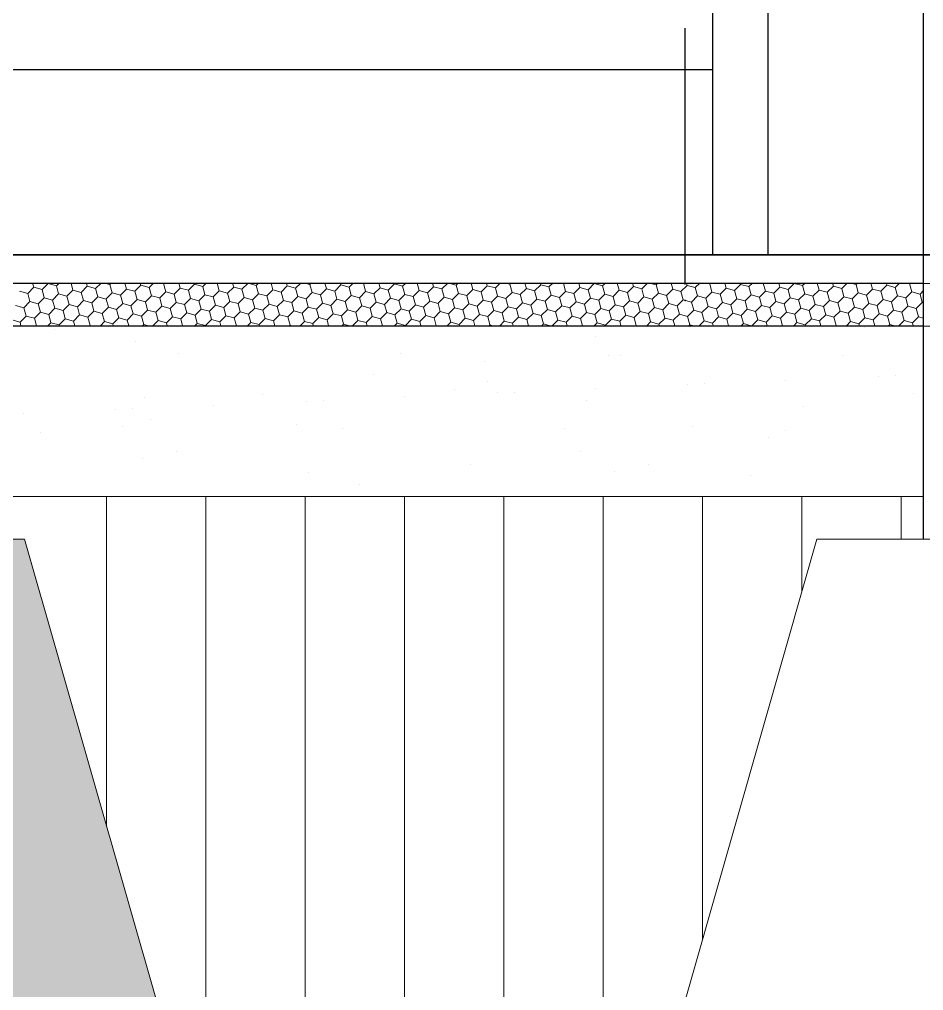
# Model space of a CAD drawing. Header units: millimetres. Extents: x -12161372 to 46643, y -9506984 to 15358.
# Drawn here: x 34821.1 to 34884.7, y 4133.8 to 4202.1 of the extents above; entities that cross this region are included whole.
import ezdxf

# ---------------------------------------------------------------- set-up
doc = ezdxf.new("R2010")
doc.units = ezdxf.units.MM
doc.layers.add('A-Door', color=160, linetype='Continuous')
doc.layers.add('NOITHAT', color=21, linetype='Continuous')
for name, color, linetype, lineweight in [('as', 7, 'Continuous', 0), ('detail balok', 7, 'Continuous', 9), ('pondasi', 7, 'Continuous', 13)]:
    doc.layers.add(name, color=color, linetype=linetype, lineweight=lineweight)

# ---------------------------------------------------------------- blocks, each defined once
blk = doc.blocks.new('AE0B03')
for p, q in [((900, 0), (900, 2400)), ((870, 0), (870, 2370)), ((855, 122.42), (855, -16.16)), ((30, 100), (870, 100)), ((0, 0), (900, 0))]:
    blk.add_line(p, q)
blk.add_point((855.16, -24.81))

msp = doc.modelspace()

# ---------------------------------------------------------------- hatches: boundary and pattern name
at = {"layer": 'pondasi', "ltscale": 10}
h = msp.add_hatch(dxfattribs=at)
h.set_pattern_fill('AR-PARQ1', color=256, scale=0.07)
h.set_pattern_definition([(90, (0, 1661.965), (-21.336, 21.336), [21.336, -21.336]), (90, (3.556, 1661.965), (-21.336, 21.336), [21.336, -21.336]), (90, (7.112, 1661.965), (-21.336, 21.336), [21.336, -21.336]), (90, (10.668, 1661.965), (-21.336, 21.336), [21.336, -21.336]), (90, (14.224, 1661.965), (-21.336, 21.336), [21.336, -21.336]), (90, (17.78, 1661.965), (-21.336, 21.336), [21.336, -21.336]), (90, (21.336, 1661.965), (-21.336, 21.336), [21.336, -21.336]), (0, (0, 1683.3), (21.336, -21.336), [21.336, -21.336]), (0, (0, 1686.857), (21.336, -21.336), [21.336, -21.336]), (0, (0, 1690.413), (21.336, -21.336), [21.336, -21.336]), (0, (0, 1693.969), (21.336, -21.336), [21.336, -21.336]), (0, (0, 1697.525), (21.336, -21.336), [21.336, -21.336]), (0, (0, 1701.08), (21.336, -21.336), [21.336, -21.336]), (0, (0, 1704.637), (21.336, -21.336), [21.336, -21.336])])
h.paths.add_polyline_path([(33999.66, 4075.56), (33999.66, 4065.56), (34059.703, 4065.56), (34085.417, 4155.56), (34213.826, 4155.56), (34239.54, 4065.56), (34344.626, 4065.56), (34370.34, 4155.56), (34513.903, 4155.56), (34539.617, 4065.56), (34644.703, 4065.56), (34670.417, 4155.56), (34813.903, 4155.56), (34839.617, 4065.56), (34944.703, 4065.56), (34970.417, 4155.56), (35098.903, 4155.56), (35124.617, 4065.56), (35229.703, 4065.56), (35263.589, 4185.56), (35253.589, 4185.56), (35222.16, 4075.56), (35132.16, 4075.56), (35106.446, 4165.56), (34962.874, 4165.56), (34937.16, 4075.56), (34847.16, 4075.56), (34821.446, 4165.56), (34662.874, 4165.56), (34637.16, 4075.56), (34547.16, 4075.56), (34521.446, 4165.56), (34362.797, 4165.56), (34337.083, 4075.56), (34247.083, 4075.56), (34221.369, 4165.56), (34077.874, 4165.56), (34052.16, 4075.56)])
h.paths.add_polyline_path([(33932.137, 4180.641), (33932.056, 4180.56), (33932.16, 4180.56)])
h = msp.add_hatch(dxfattribs=at)
h.set_pattern_fill('ANSI31', color=256, scale=2.2, angle=45)
h.set_pattern_definition([(90, (0, 1661.965), (-6.985, 9e-16), [])])
h.paths.add_polyline_path([(35132.16, 4075.56), (35132.16, 4095.56), (35142.16, 4095.56), (35162.16, 4165.56), (35169.66, 4165.56), (35169.66, 4168.56), (34899.66, 4168.56), (34899.66, 4165.56), (34907.16, 4165.56), (34927.16, 4095.56), (34937.16, 4095.56), (34937.16, 4075.56), (34962.874, 4165.56), (35106.446, 4165.56)])
h.paths.add_polyline_path([(35248.732, 4168.56), (35184.66, 4168.56), (35184.66, 4165.56), (35192.16, 4165.56), (35212.16, 4095.56), (35222.16, 4095.56), (35222.16, 4075.56)])
h.paths.add_polyline_path([(34847.16, 4075.56), (34847.16, 4095.56), (34857.16, 4095.56), (34877.16, 4165.56), (34884.66, 4165.56), (34884.66, 4168.56), (34599.66, 4168.56), (34599.66, 4165.56), (34607.16, 4165.56), (34627.16, 4095.56), (34637.16, 4095.56), (34637.16, 4075.56), (34662.874, 4165.56), (34821.446, 4165.56)])
h.paths.add_polyline_path([(34299.583, 4168.56), (34299.583, 4165.56), (34307.083, 4165.56), (34327.083, 4095.56), (34337.083, 4095.56), (34337.083, 4075.56), (34362.797, 4165.56), (34521.446, 4165.56), (34547.16, 4075.56), (34547.16, 4095.56), (34557.16, 4095.56), (34577.16, 4165.56), (34584.66, 4165.56), (34584.66, 4168.56)])
h.paths.add_polyline_path([(34247.083, 4075.56), (34247.083, 4095.56), (34257.083, 4095.56), (34277.083, 4165.56), (34284.583, 4165.56), (34284.583, 4168.56), (34014.66, 4168.56), (34014.66, 4165.56), (34022.16, 4165.56), (34042.16, 4095.56), (34052.16, 4095.56), (34052.16, 4075.56), (34077.874, 4165.56), (34221.369, 4165.56)])

# ---------------------------------------------------------------- linework, layer by layer
at = {"layer": 'as', "ltscale": 10}
for p, q in [((34884.66, 4185.56), (34884.66, 4406.717)), ((34821.446, 4165.56), (34847.16, 4075.56)), ((34877.16, 4165.56), (34857.16, 4095.56)), ((34877.16, 4165.56), (34907.16, 4165.56))]:
    msp.add_line(p, q, dxfattribs=at)
msp.add_lwpolyline([(34884.66, 4185.56), (34884.66, 4165.56), (34899.66, 4165.56), (34899.66, 4185.56)], dxfattribs=at)
at = {"layer": 'detail balok', "ltscale": 10}
for p, q in [((34167.169, 4185.521), (36929.482, 4185.521)), ((34598.16, 4185.56), (34886.16, 4185.56)), ((34599.66, 4183.56), (34884.66, 4183.56)), ((34599.66, 4183.521), (36929.482, 4183.521)), ((34599.66, 4180.56), (34884.66, 4180.56)), ((34599.66, 4180.521), (36929.482, 4180.521)), ((34599.66, 4168.56), (34884.66, 4168.56))]:
    msp.add_line(p, q, dxfattribs=at)
at = {"layer": 'NOITHAT', "ltscale": 10}
msp.add_line((34884.66, 4165.56), (34884.66, 4985.56), dxfattribs=at)
at = {"layer": 'pondasi', "ltscale": 10}
for p, q in [((34822.089, 4183.261), (34822.009, 4183.56)), ((34822.671, 4183.105), (34823.098, 4183.532)), ((34823.098, 4183.531), (34823.09, 4183.56)), ((34823.681, 4183.375), (34823.098, 4183.531)), ((34823.681, 4183.375), (34823.865, 4183.56)), ((34823.837, 4182.793), (34823.681, 4183.375)), ((34824.846, 4183.063), (34824.713, 4183.56)), ((34825.429, 4182.907), (34825.855, 4183.334)), ((34825.855, 4183.333), (34825.795, 4183.56)), ((34826.438, 4183.177), (34825.855, 4183.333)), ((34826.438, 4183.177), (34826.82, 4183.56)), ((34827.447, 4183.448), (34827.03, 4183.56)), ((34827.447, 4183.448), (34827.559, 4183.56)), ((34827.603, 4182.865), (34827.447, 4183.448)), ((34828.613, 4183.135), (34828.499, 4183.56)), ((34829.195, 4182.979), (34829.622, 4183.406)), ((34829.622, 4183.406), (34829.581, 4183.56)), ((34830.205, 4183.25), (34829.622, 4183.406)), ((34830.205, 4183.25), (34830.514, 4183.56)), ((34831.214, 4183.52), (34831.067, 4183.56)), ((34831.214, 4183.52), (34831.253, 4183.56)), ((34831.37, 4182.937), (34831.214, 4183.52)), ((34832.379, 4183.208), (34832.285, 4183.56)), ((34832.962, 4183.052), (34833.388, 4183.478)), ((34833.388, 4183.478), (34833.367, 4183.56)), ((34833.971, 4183.322), (34833.389, 4183.478)), ((34833.971, 4183.322), (34834.208, 4183.56)), ((34835.136, 4183.01), (34834.989, 4183.56)), ((34836.146, 4183.28), (34836.071, 4183.56)), ((34836.728, 4183.124), (34837.155, 4183.551)), ((34837.155, 4183.551), (34837.153, 4183.56)), ((34837.738, 4183.395), (34837.155, 4183.551)), ((34837.738, 4183.395), (34837.903, 4183.56)), ((34837.894, 4182.812), (34837.738, 4183.395)), ((34838.903, 4183.082), (34838.775, 4183.56)), ((34839.486, 4182.926), (34839.912, 4183.353)), ((34839.912, 4183.353), (34839.857, 4183.56)), ((34840.495, 4183.197), (34839.912, 4183.353)), ((34840.495, 4183.197), (34840.858, 4183.56)), ((34841.504, 4183.467), (34841.159, 4183.56)), ((34841.504, 4183.467), (34841.597, 4183.56)), ((34841.66, 4182.884), (34841.504, 4183.467)), ((34842.67, 4183.155), (34842.561, 4183.56)), ((34843.252, 4182.999), (34843.679, 4183.425)), ((34843.679, 4183.425), (34843.643, 4183.56)), ((34844.262, 4183.269), (34843.679, 4183.425)), ((34844.262, 4183.269), (34844.552, 4183.56)), ((34845.271, 4183.54), (34845.196, 4183.56)), ((34845.271, 4183.54), (34845.291, 4183.56)), ((34845.427, 4182.957), (34845.271, 4183.54)), ((34846.436, 4183.227), (34846.347, 4183.56)), ((34847.019, 4183.071), (34847.446, 4183.498)), ((34847.446, 4183.498), (34847.429, 4183.56)), ((34848.028, 4183.342), (34847.446, 4183.498)), ((34848.028, 4183.342), (34848.246, 4183.56)), ((34848.184, 4182.759), (34848.028, 4183.342)), ((34849.194, 4183.029), (34849.052, 4183.56)), ((34850.203, 4183.3), (34850.133, 4183.56)), ((34850.786, 4183.144), (34851.201, 4183.56)), ((34851.795, 4183.414), (34851.252, 4183.56)), ((34851.795, 4183.414), (34851.94, 4183.56)), ((34851.951, 4182.831), (34851.795, 4183.414)), ((34852.96, 4183.102), (34852.838, 4183.56)), ((34853.543, 4182.946), (34853.97, 4183.372)), ((34853.969, 4183.372), (34853.919, 4183.56)), ((34854.552, 4183.216), (34853.97, 4183.372)), ((34854.552, 4183.216), (34854.896, 4183.56)), ((34855.562, 4183.487), (34855.289, 4183.56)), ((34855.561, 4183.487), (34855.634, 4183.56)), ((34855.718, 4182.904), (34855.561, 4183.487)), ((34856.727, 4183.174), (34856.624, 4183.56)), ((34857.31, 4183.018), (34857.736, 4183.445)), ((34857.736, 4183.445), (34857.705, 4183.56)), ((34858.319, 4183.289), (34857.736, 4183.445)), ((34858.319, 4183.289), (34858.59, 4183.56)), ((34859.328, 4183.559), (34859.326, 4183.56)), ((34859.328, 4183.559), (34859.329, 4183.56)), ((34859.484, 4182.976), (34859.328, 4183.559)), ((34860.493, 4183.247), (34860.41, 4183.56)), ((34861.076, 4183.091), (34861.503, 4183.517)), ((34861.503, 4183.517), (34861.491, 4183.56)), ((34862.085, 4183.361), (34861.503, 4183.517)), ((34862.085, 4183.361), (34862.284, 4183.56)), ((34862.241, 4182.778), (34862.085, 4183.361)), ((34863.251, 4183.049), (34863.114, 4183.56)), ((34864.26, 4183.319), (34864.196, 4183.56)), ((34864.843, 4183.163), (34865.239, 4183.56)), ((34865.852, 4183.434), (34865.381, 4183.56)), ((34865.852, 4183.434), (34865.978, 4183.56)), ((34866.008, 4182.851), (34865.852, 4183.434)), ((34867.017, 4183.121), (34866.9, 4183.56)), ((34867.6, 4182.965), (34868.027, 4183.392)), ((34868.027, 4183.392), (34867.982, 4183.56)), ((34868.609, 4183.236), (34868.027, 4183.392)), ((34868.609, 4183.236), (34868.933, 4183.56)), ((34869.619, 4183.506), (34869.418, 4183.56)), ((34869.619, 4183.506), (34869.672, 4183.56)), ((34869.775, 4182.923), (34869.619, 4183.506)), ((34870.784, 4183.194), (34870.686, 4183.56)), ((34871.367, 4183.038), (34871.793, 4183.464)), ((34871.793, 4183.464), (34871.768, 4183.56)), ((34872.376, 4183.308), (34871.793, 4183.464)), ((34872.376, 4183.308), (34872.627, 4183.56)), ((34873.541, 4182.996), (34873.39, 4183.56)), ((34874.551, 4183.266), (34874.472, 4183.56)), ((34875.133, 4183.11), (34875.56, 4183.537)), ((34875.56, 4183.537), (34875.554, 4183.56)), ((34876.143, 4183.38), (34875.56, 4183.537)), ((34876.299, 4182.798), (34876.142, 4183.38)), ((34876.143, 4183.381), (34876.322, 4183.56)), ((34877.308, 4183.068), (34877.176, 4183.56)), ((34877.891, 4182.912), (34878.317, 4183.339)), ((34878.317, 4183.339), (34878.258, 4183.56)), ((34878.9, 4183.182), (34878.317, 4183.339)), ((34878.9, 4183.183), (34879.277, 4183.56)), ((34879.909, 4183.453), (34879.511, 4183.56)), ((34879.909, 4183.453), (34880.016, 4183.56)), ((34880.065, 4182.87), (34879.909, 4183.453)), ((34881.074, 4183.141), (34880.962, 4183.56)), ((34881.657, 4182.985), (34882.084, 4183.411)), ((34882.084, 4183.411), (34882.044, 4183.56)), ((34882.667, 4183.255), (34882.084, 4183.411)), ((34882.666, 4183.255), (34882.971, 4183.56)), ((34883.676, 4183.525), (34883.548, 4183.56)), ((34883.676, 4183.526), (34883.71, 4183.56)), ((34883.832, 4182.943), (34883.676, 4183.525)), ((34821.662, 4182.834), (34821.079, 4182.991)), ((34821.662, 4182.835), (34822.089, 4183.261)), ((34821.818, 4182.252), (34821.662, 4182.834)), ((34822.671, 4183.105), (34822.089, 4183.261)), ((34822.827, 4182.522), (34822.671, 4183.105)), ((34823.41, 4182.366), (34823.837, 4182.793)), ((34824.419, 4182.636), (34823.837, 4182.793)), ((34824.419, 4182.637), (34824.846, 4183.063)), ((34825.429, 4182.907), (34824.846, 4183.063)), ((34825.585, 4182.324), (34825.429, 4182.907)), ((34826.594, 4182.595), (34826.438, 4183.177)), ((34827.177, 4182.439), (34827.603, 4182.865)), ((34828.186, 4182.709), (34827.603, 4182.865)), ((34828.186, 4182.709), (34828.613, 4183.136)), ((34828.342, 4182.126), (34828.186, 4182.709)), ((34829.195, 4182.979), (34828.613, 4183.135)), ((34829.351, 4182.397), (34829.195, 4182.979)), ((34829.934, 4182.241), (34830.361, 4182.667)), ((34830.361, 4182.667), (34830.204, 4183.25)), ((34830.943, 4182.511), (34830.361, 4182.667)), ((34830.943, 4182.511), (34831.37, 4182.938)), ((34831.953, 4182.781), (34831.37, 4182.937)), ((34831.953, 4182.781), (34832.379, 4183.208)), ((34832.109, 4182.199), (34831.953, 4182.781)), ((34832.962, 4183.052), (34832.379, 4183.208)), ((34833.118, 4182.469), (34832.962, 4183.052)), ((34833.701, 4182.313), (34834.127, 4182.74)), ((34834.127, 4182.74), (34833.971, 4183.322)), ((34834.71, 4182.583), (34834.127, 4182.74)), ((34834.71, 4182.584), (34835.137, 4183.01)), ((34835.719, 4182.854), (34835.137, 4183.01)), ((34835.719, 4182.854), (34836.146, 4183.28)), ((34835.875, 4182.271), (34835.719, 4182.854)), ((34836.729, 4183.124), (34836.146, 4183.28)), ((34836.885, 4182.542), (34836.728, 4183.124)), ((34837.467, 4182.386), (34837.894, 4182.812)), ((34838.477, 4182.656), (34837.894, 4182.812)), ((34838.633, 4182.073), (34838.476, 4182.656)), ((34838.477, 4182.656), (34838.903, 4183.083)), ((34839.486, 4182.926), (34838.903, 4183.082)), ((34839.642, 4182.344), (34839.486, 4182.926)), ((34840.651, 4182.614), (34840.495, 4183.197)), ((34841.234, 4182.458), (34841.66, 4182.885)), ((34842.243, 4182.728), (34841.661, 4182.884)), ((34842.243, 4182.728), (34842.67, 4183.155)), ((34842.399, 4182.146), (34842.243, 4182.728)), ((34843.252, 4182.999), (34842.67, 4183.155)), ((34843.408, 4182.416), (34843.252, 4182.999)), ((34843.991, 4182.26), (34844.418, 4182.687)), ((34844.418, 4182.686), (34844.262, 4183.269)), ((34845.001, 4182.53), (34844.418, 4182.686)), ((34845.001, 4182.53), (34845.427, 4182.957)), ((34846.01, 4182.801), (34845.427, 4182.957)), ((34846.01, 4182.801), (34846.436, 4183.227)), ((34846.166, 4182.218), (34846.01, 4182.801)), ((34847.019, 4183.071), (34846.436, 4183.227)), ((34847.175, 4182.489), (34847.019, 4183.071)), ((34847.758, 4182.332), (34848.184, 4182.759)), ((34848.767, 4182.603), (34848.184, 4182.759)), ((34848.767, 4182.603), (34849.194, 4183.029)), ((34849.776, 4182.873), (34849.194, 4183.029)), ((34849.776, 4182.873), (34850.203, 4183.3)), ((34849.932, 4182.291), (34849.776, 4182.873)), ((34850.786, 4183.144), (34850.203, 4183.3)), ((34850.942, 4182.561), (34850.786, 4183.144)), ((34851.524, 4182.405), (34851.951, 4182.832)), ((34852.534, 4182.675), (34851.951, 4182.831)), ((34852.534, 4182.675), (34852.96, 4183.102)), ((34852.69, 4182.093), (34852.534, 4182.675)), ((34853.543, 4182.946), (34852.96, 4183.102)), ((34853.699, 4182.363), (34853.543, 4182.946)), ((34854.708, 4182.633), (34854.552, 4183.216)), ((34855.291, 4182.477), (34855.718, 4182.904)), ((34856.3, 4182.748), (34855.718, 4182.904)), ((34856.3, 4182.748), (34856.727, 4183.174)), ((34856.456, 4182.165), (34856.3, 4182.748)), ((34857.31, 4183.018), (34856.727, 4183.174)), ((34857.466, 4182.435), (34857.309, 4183.018)), ((34858.048, 4182.279), (34858.475, 4182.706)), ((34858.475, 4182.706), (34858.319, 4183.289)), ((34859.058, 4182.55), (34858.475, 4182.706)), ((34859.058, 4182.55), (34859.484, 4182.976)), ((34860.067, 4182.82), (34859.484, 4182.976)), ((34860.067, 4182.82), (34860.493, 4183.247)), ((34860.223, 4182.237), (34860.067, 4182.82)), ((34861.076, 4183.091), (34860.494, 4183.247)), ((34861.232, 4182.508), (34861.076, 4183.091)), ((34861.815, 4182.352), (34862.242, 4182.778)), ((34862.824, 4182.622), (34862.242, 4182.778)), ((34862.824, 4182.622), (34863.251, 4183.049)), ((34863.834, 4182.893), (34863.251, 4183.049)), ((34863.833, 4182.893), (34864.26, 4183.319)), ((34863.99, 4182.31), (34863.833, 4182.893)), ((34864.843, 4183.163), (34864.26, 4183.319)), ((34864.999, 4182.58), (34864.843, 4183.163)), ((34865.582, 4182.424), (34866.008, 4182.851)), ((34866.591, 4182.695), (34866.008, 4182.851)), ((34866.591, 4182.695), (34867.017, 4183.121)), ((34866.747, 4182.112), (34866.591, 4182.695)), ((34867.6, 4182.965), (34867.017, 4183.121)), ((34867.756, 4182.382), (34867.6, 4182.965)), ((34868.339, 4182.226), (34868.765, 4182.653)), ((34868.765, 4182.653), (34868.609, 4183.236)), ((34869.348, 4182.497), (34868.766, 4182.653)), ((34869.348, 4182.497), (34869.775, 4182.923)), ((34870.357, 4182.767), (34869.775, 4182.923)), ((34870.357, 4182.767), (34870.784, 4183.194)), ((34870.513, 4182.184), (34870.357, 4182.767)), ((34871.367, 4183.038), (34870.784, 4183.194)), ((34871.523, 4182.455), (34871.367, 4183.038)), ((34872.106, 4182.299), (34872.532, 4182.725)), ((34872.532, 4182.725), (34872.376, 4183.308)), ((34873.115, 4182.569), (34872.532, 4182.725)), ((34873.115, 4182.569), (34873.541, 4182.996)), ((34874.124, 4182.84), (34873.541, 4182.996)), ((34874.124, 4182.84), (34874.551, 4183.266)), ((34874.28, 4182.257), (34874.124, 4182.84)), ((34875.133, 4183.11), (34874.551, 4183.266)), ((34875.289, 4182.527), (34875.133, 4183.11)), ((34875.872, 4182.371), (34876.299, 4182.798)), ((34876.881, 4182.642), (34876.299, 4182.798)), ((34876.881, 4182.642), (34877.308, 4183.068)), ((34877.037, 4182.059), (34876.881, 4182.642)), ((34877.891, 4182.912), (34877.308, 4183.068)), ((34878.047, 4182.329), (34877.891, 4182.912)), ((34879.056, 4182.6), (34878.9, 4183.182)), ((34879.639, 4182.444), (34880.065, 4182.87)), ((34880.648, 4182.714), (34880.065, 4182.87)), ((34880.648, 4182.714), (34881.075, 4183.141)), ((34880.804, 4182.131), (34880.648, 4182.714)), ((34881.657, 4182.985), (34881.075, 4183.141)), ((34881.813, 4182.402), (34881.657, 4182.985)), ((34882.396, 4182.246), (34882.823, 4182.672)), ((34882.823, 4182.672), (34882.666, 4183.255)), ((34883.405, 4182.516), (34882.823, 4182.672)), ((34883.405, 4182.516), (34883.832, 4182.943)), ((34884.415, 4182.787), (34883.832, 4182.943)), ((34884.571, 4182.204), (34884.414, 4182.787)), ((34884.415, 4182.787), (34884.66, 4183.032)), ((34821.392, 4181.825), (34820.809, 4181.981)), ((34821.392, 4181.825), (34821.818, 4182.252)), ((34822.401, 4182.096), (34821.818, 4182.252)), ((34822.401, 4182.096), (34822.827, 4182.522)), ((34822.557, 4181.513), (34822.401, 4182.096)), ((34823.41, 4182.366), (34822.828, 4182.522)), ((34823.566, 4181.783), (34823.41, 4182.366)), ((34824.149, 4181.627), (34824.576, 4182.054)), ((34824.575, 4182.054), (34824.419, 4182.636)), ((34825.158, 4181.898), (34824.576, 4182.054)), ((34825.158, 4181.898), (34825.585, 4182.324)), ((34826.168, 4182.168), (34825.585, 4182.324)), ((34826.324, 4181.585), (34826.167, 4182.168)), ((34826.168, 4182.168), (34826.594, 4182.595)), ((34827.177, 4182.438), (34826.594, 4182.595)), ((34827.333, 4181.856), (34827.177, 4182.438)), ((34827.916, 4181.7), (34828.342, 4182.126)), ((34828.925, 4181.97), (34828.342, 4182.126)), ((34828.925, 4181.97), (34829.351, 4182.397)), ((34829.081, 4181.387), (34828.925, 4181.97)), ((34829.934, 4182.24), (34829.351, 4182.397)), ((34830.09, 4181.658), (34829.934, 4182.24)), ((34831.099, 4181.928), (34830.943, 4182.511)), ((34831.682, 4181.772), (34832.109, 4182.199)), ((34832.692, 4182.043), (34832.109, 4182.199)), ((34832.691, 4182.043), (34833.118, 4182.469)), ((34832.848, 4181.46), (34832.691, 4182.043)), ((34833.701, 4182.313), (34833.118, 4182.469)), ((34833.857, 4181.73), (34833.701, 4182.313)), ((34834.44, 4181.574), (34834.866, 4182.001)), ((34834.866, 4182.001), (34834.71, 4182.583)), ((34835.449, 4181.845), (34834.866, 4182.001)), ((34835.449, 4181.845), (34835.875, 4182.271)), ((34836.458, 4182.115), (34835.875, 4182.271)), ((34836.458, 4182.115), (34836.885, 4182.542)), ((34836.614, 4181.532), (34836.458, 4182.115)), ((34837.467, 4182.385), (34836.885, 4182.542)), ((34837.623, 4181.803), (34837.467, 4182.385)), ((34838.206, 4181.647), (34838.633, 4182.073)), ((34839.215, 4181.917), (34838.633, 4182.073)), ((34839.215, 4181.917), (34839.642, 4182.344)), ((34840.225, 4182.187), (34839.642, 4182.344)), ((34840.225, 4182.188), (34840.651, 4182.614)), ((34840.381, 4181.605), (34840.225, 4182.187)), ((34841.234, 4182.458), (34840.651, 4182.614)), ((34841.39, 4181.875), (34841.234, 4182.458)), ((34841.973, 4181.719), (34842.399, 4182.146)), ((34842.982, 4181.989), (34842.399, 4182.146)), ((34842.982, 4181.99), (34843.409, 4182.416)), ((34843.138, 4181.407), (34842.982, 4181.989)), ((34843.991, 4182.26), (34843.409, 4182.416)), ((34844.147, 4181.677), (34843.991, 4182.26)), ((34845.157, 4181.948), (34845, 4182.53)), ((34845.739, 4181.792), (34846.166, 4182.218)), ((34846.749, 4182.062), (34846.166, 4182.218)), ((34846.749, 4182.062), (34847.175, 4182.489)), ((34846.905, 4181.479), (34846.749, 4182.062)), ((34847.758, 4182.332), (34847.175, 4182.489)), ((34847.914, 4181.75), (34847.758, 4182.332)), ((34848.497, 4181.594), (34848.923, 4182.02)), ((34848.923, 4182.02), (34848.767, 4182.603)), ((34849.506, 4181.864), (34848.923, 4182.02)), ((34849.506, 4181.864), (34849.932, 4182.291)), ((34850.515, 4182.134), (34849.933, 4182.291)), ((34850.515, 4182.135), (34850.942, 4182.561)), ((34850.671, 4181.552), (34850.515, 4182.134)), ((34851.524, 4182.405), (34850.942, 4182.561)), ((34851.681, 4181.822), (34851.524, 4182.405)), ((34852.263, 4181.666), (34852.69, 4182.093)), ((34853.273, 4181.936), (34852.69, 4182.093)), ((34853.273, 4181.937), (34853.699, 4182.363)), ((34854.282, 4182.207), (34853.699, 4182.363)), ((34854.282, 4182.207), (34854.708, 4182.634)), ((34854.438, 4181.624), (34854.282, 4182.207)), ((34855.291, 4182.477), (34854.708, 4182.633)), ((34855.447, 4181.895), (34855.291, 4182.477)), ((34856.03, 4181.739), (34856.456, 4182.165)), ((34857.039, 4182.009), (34856.456, 4182.165)), ((34857.039, 4182.009), (34857.466, 4182.436)), ((34857.195, 4181.426), (34857.039, 4182.009)), ((34858.048, 4182.279), (34857.466, 4182.435)), ((34858.204, 4181.697), (34858.048, 4182.279)), ((34858.787, 4181.541), (34859.214, 4181.967)), ((34859.214, 4181.967), (34859.058, 4182.55)), ((34859.797, 4181.811), (34859.214, 4181.967)), ((34859.796, 4181.811), (34860.223, 4182.238)), ((34860.806, 4182.081), (34860.223, 4182.237)), ((34860.806, 4182.081), (34861.232, 4182.508)), ((34860.962, 4181.499), (34860.806, 4182.081)), ((34861.815, 4182.352), (34861.232, 4182.508)), ((34861.971, 4181.769), (34861.815, 4182.352)), ((34862.554, 4181.613), (34862.98, 4182.04)), ((34862.98, 4182.04), (34862.824, 4182.622)), ((34863.563, 4181.883), (34862.98, 4182.04)), ((34863.563, 4181.884), (34863.99, 4182.31)), ((34864.572, 4182.154), (34863.99, 4182.31)), ((34864.572, 4182.154), (34864.999, 4182.58)), ((34864.728, 4181.571), (34864.572, 4182.154)), ((34865.582, 4182.424), (34864.999, 4182.58)), ((34865.738, 4181.842), (34865.582, 4182.424)), ((34866.32, 4181.686), (34866.747, 4182.112)), ((34867.33, 4181.956), (34866.747, 4182.112)), ((34867.33, 4181.956), (34867.756, 4182.383)), ((34868.339, 4182.226), (34867.756, 4182.382)), ((34868.495, 4181.644), (34868.339, 4182.226)), ((34869.504, 4181.914), (34869.348, 4182.497)), ((34870.087, 4181.758), (34870.514, 4182.185)), ((34871.096, 4182.028), (34870.514, 4182.184)), ((34871.096, 4182.028), (34871.523, 4182.455)), ((34871.252, 4181.446), (34871.096, 4182.028)), ((34872.106, 4182.299), (34871.523, 4182.455)), ((34872.262, 4181.716), (34872.105, 4182.299)), ((34872.844, 4181.56), (34873.271, 4181.987)), ((34873.271, 4181.986), (34873.115, 4182.569)), ((34873.854, 4181.83), (34873.271, 4181.986)), ((34873.854, 4181.83), (34874.28, 4182.257)), ((34874.863, 4182.101), (34874.28, 4182.257)), ((34874.863, 4182.101), (34875.289, 4182.527)), ((34875.019, 4181.518), (34874.863, 4182.101)), ((34875.872, 4182.371), (34875.289, 4182.527)), ((34876.028, 4181.789), (34875.872, 4182.371)), ((34876.611, 4181.632), (34877.038, 4182.059)), ((34877.62, 4181.903), (34877.038, 4182.059)), ((34877.62, 4181.903), (34878.047, 4182.329)), ((34878.63, 4182.173), (34878.047, 4182.329)), ((34878.629, 4182.173), (34879.056, 4182.6)), ((34878.786, 4181.591), (34878.629, 4182.173)), ((34879.639, 4182.444), (34879.056, 4182.6)), ((34879.795, 4181.861), (34879.639, 4182.444)), ((34880.378, 4181.705), (34880.804, 4182.132)), ((34881.387, 4181.975), (34880.804, 4182.131)), ((34881.387, 4181.975), (34881.813, 4182.402)), ((34881.543, 4181.393), (34881.387, 4181.975)), ((34882.396, 4182.246), (34881.813, 4182.402)), ((34882.552, 4181.663), (34882.396, 4182.246)), ((34883.561, 4181.933), (34883.405, 4182.516)), ((34884.144, 4181.777), (34884.571, 4182.204)), ((34884.66, 4182.18), (34884.571, 4182.204)), ((34821.548, 4181.242), (34821.392, 4181.825)), ((34822.13, 4181.086), (34822.557, 4181.513)), ((34823.14, 4181.357), (34822.557, 4181.513)), ((34823.14, 4181.357), (34823.566, 4181.783)), ((34823.296, 4180.774), (34823.14, 4181.357)), ((34824.149, 4181.627), (34823.566, 4181.783)), ((34824.305, 4181.044), (34824.149, 4181.627)), ((34824.888, 4180.888), (34825.314, 4181.315)), ((34825.314, 4181.315), (34825.158, 4181.898)), ((34825.897, 4181.159), (34825.314, 4181.315)), ((34825.897, 4181.159), (34826.324, 4181.585)), ((34826.906, 4181.429), (34826.324, 4181.585)), ((34826.906, 4181.429), (34827.333, 4181.856)), ((34827.062, 4180.847), (34826.906, 4181.429)), ((34827.916, 4181.7), (34827.333, 4181.856)), ((34828.072, 4181.117), (34827.916, 4181.7)), ((34828.654, 4180.961), (34829.081, 4181.387)), ((34829.664, 4181.231), (34829.081, 4181.387)), ((34829.664, 4181.231), (34830.09, 4181.658)), ((34830.673, 4181.502), (34830.09, 4181.658)), ((34830.673, 4181.502), (34831.099, 4181.928)), ((34830.829, 4180.919), (34830.673, 4181.502)), ((34831.682, 4181.772), (34831.1, 4181.928)), ((34831.838, 4181.189), (34831.682, 4181.772)), ((34832.421, 4181.033), (34832.848, 4181.46)), ((34833.43, 4181.304), (34832.848, 4181.46)), ((34833.43, 4181.304), (34833.857, 4181.73)), ((34833.586, 4180.721), (34833.43, 4181.304)), ((34834.44, 4181.574), (34833.857, 4181.73)), ((34834.596, 4180.991), (34834.439, 4181.574)), ((34835.605, 4181.262), (34835.449, 4181.845)), ((34836.188, 4181.106), (34836.614, 4181.532)), ((34837.197, 4181.376), (34836.614, 4181.532)), ((34837.197, 4181.376), (34837.623, 4181.803)), ((34837.353, 4180.793), (34837.197, 4181.376)), ((34838.206, 4181.647), (34837.623, 4181.803)), ((34838.362, 4181.064), (34838.206, 4181.647)), ((34838.945, 4180.908), (34839.372, 4181.334)), ((34839.371, 4181.334), (34839.215, 4181.917)), ((34839.954, 4181.178), (34839.372, 4181.334)), ((34839.954, 4181.178), (34840.381, 4181.605)), ((34840.964, 4181.449), (34840.381, 4181.605)), ((34840.963, 4181.449), (34841.39, 4181.875)), ((34841.12, 4180.866), (34840.963, 4181.449)), ((34841.973, 4181.719), (34841.39, 4181.875)), ((34842.129, 4181.136), (34841.973, 4181.719)), ((34842.712, 4180.98), (34843.138, 4181.407)), ((34843.721, 4181.251), (34843.138, 4181.407)), ((34843.721, 4181.251), (34844.147, 4181.677)), ((34844.73, 4181.521), (34844.147, 4181.677)), ((34844.73, 4181.521), (34845.157, 4181.948)), ((34844.886, 4180.938), (34844.73, 4181.521)), ((34845.739, 4181.792), (34845.157, 4181.948)), ((34845.895, 4181.209), (34845.739, 4181.792)), ((34846.478, 4181.053), (34846.905, 4181.479)), ((34847.487, 4181.323), (34846.905, 4181.479)), ((34847.487, 4181.323), (34847.914, 4181.75)), ((34847.643, 4180.74), (34847.487, 4181.323)), ((34848.497, 4181.594), (34847.914, 4181.75)), ((34848.653, 4181.011), (34848.497, 4181.594)), ((34849.235, 4180.855), (34849.662, 4181.281)), ((34849.662, 4181.281), (34849.506, 4181.864)), ((34850.245, 4181.125), (34849.662, 4181.281)), ((34850.245, 4181.125), (34850.671, 4181.552)), ((34851.254, 4181.396), (34850.671, 4181.552)), ((34851.254, 4181.396), (34851.681, 4181.822)), ((34851.41, 4180.813), (34851.254, 4181.396)), ((34852.263, 4181.666), (34851.681, 4181.822)), ((34852.419, 4181.083), (34852.263, 4181.666)), ((34853.002, 4180.927), (34853.429, 4181.354)), ((34853.429, 4181.354), (34853.272, 4181.936)), ((34854.011, 4181.198), (34853.429, 4181.354)), ((34854.011, 4181.198), (34854.438, 4181.624)), ((34855.021, 4181.468), (34854.438, 4181.624)), ((34855.021, 4181.468), (34855.447, 4181.895)), ((34855.177, 4180.885), (34855.021, 4181.468)), ((34856.03, 4181.738), (34855.447, 4181.895)), ((34856.186, 4181.156), (34856.03, 4181.738)), ((34856.769, 4181), (34857.195, 4181.426)), ((34857.778, 4181.27), (34857.195, 4181.426)), ((34857.778, 4181.27), (34858.205, 4181.697)), ((34858.787, 4181.54), (34858.205, 4181.697)), ((34858.943, 4180.958), (34858.787, 4181.54)), ((34859.953, 4181.228), (34859.796, 4181.811)), ((34860.535, 4181.072), (34860.962, 4181.499)), ((34861.545, 4181.343), (34860.962, 4181.499)), ((34861.701, 4180.76), (34861.544, 4181.343)), ((34861.545, 4181.343), (34861.971, 4181.769)), ((34862.554, 4181.613), (34861.971, 4181.769)), ((34862.71, 4181.03), (34862.554, 4181.613)), ((34863.293, 4180.874), (34863.719, 4181.301)), ((34863.719, 4181.301), (34863.563, 4181.883)), ((34864.302, 4181.145), (34863.719, 4181.301)), ((34864.302, 4181.145), (34864.728, 4181.571)), ((34865.311, 4181.415), (34864.729, 4181.571)), ((34865.311, 4181.415), (34865.738, 4181.842)), ((34865.467, 4180.832), (34865.311, 4181.415)), ((34866.32, 4181.685), (34865.738, 4181.842)), ((34866.476, 4181.103), (34866.32, 4181.685)), ((34867.059, 4180.947), (34867.486, 4181.373)), ((34867.486, 4181.373), (34867.33, 4181.956)), ((34868.069, 4181.217), (34867.486, 4181.373)), ((34868.068, 4181.217), (34868.495, 4181.644)), ((34869.078, 4181.487), (34868.495, 4181.644)), ((34869.078, 4181.488), (34869.504, 4181.914)), ((34869.234, 4180.905), (34869.078, 4181.487)), ((34870.087, 4181.758), (34869.504, 4181.914)), ((34870.243, 4181.175), (34870.087, 4181.758)), ((34870.826, 4181.019), (34871.252, 4181.446)), ((34871.835, 4181.289), (34871.252, 4181.446)), ((34871.835, 4181.29), (34872.262, 4181.716)), ((34871.991, 4180.707), (34871.835, 4181.289)), ((34872.844, 4181.56), (34872.262, 4181.716)), ((34873, 4180.977), (34872.844, 4181.56)), ((34874.01, 4181.248), (34873.854, 4181.83)), ((34874.592, 4181.092), (34875.019, 4181.518)), ((34875.602, 4181.362), (34875.019, 4181.518)), ((34875.602, 4181.362), (34876.028, 4181.789)), ((34875.758, 4180.779), (34875.602, 4181.362)), ((34876.611, 4181.632), (34876.028, 4181.789)), ((34876.767, 4181.05), (34876.611, 4181.632)), ((34877.35, 4180.894), (34877.776, 4181.32)), ((34877.776, 4181.32), (34877.62, 4181.903)), ((34878.359, 4181.164), (34877.776, 4181.32)), ((34878.359, 4181.164), (34878.786, 4181.591)), ((34879.368, 4181.434), (34878.786, 4181.591)), ((34879.368, 4181.435), (34879.795, 4181.861)), ((34879.524, 4180.852), (34879.368, 4181.434)), ((34880.378, 4181.705), (34879.795, 4181.861)), ((34880.534, 4181.122), (34880.377, 4181.705)), ((34881.116, 4180.966), (34881.543, 4181.393)), ((34882.126, 4181.236), (34881.543, 4181.393)), ((34882.126, 4181.237), (34882.552, 4181.663)), ((34883.135, 4181.507), (34882.552, 4181.663)), ((34883.135, 4181.507), (34883.561, 4181.934)), ((34883.291, 4180.924), (34883.135, 4181.507)), ((34884.144, 4181.777), (34883.562, 4181.933)), ((34884.3, 4181.195), (34884.144, 4181.777)), ((34821.121, 4180.816), (34820.539, 4180.972)), ((34821.121, 4180.816), (34821.548, 4181.243)), ((34821.19, 4180.56), (34821.121, 4180.816)), ((34822.131, 4181.086), (34821.548, 4181.242)), ((34822.272, 4180.56), (34822.13, 4181.086)), ((34823.081, 4180.56), (34823.296, 4180.774)), ((34823.879, 4180.618), (34823.296, 4180.774)), ((34823.894, 4180.56), (34823.878, 4180.618)), ((34823.879, 4180.618), (34824.305, 4181.045)), ((34824.888, 4180.888), (34824.305, 4181.044)), ((34824.976, 4180.56), (34824.888, 4180.888)), ((34826.053, 4180.576), (34825.897, 4181.159)), ((34826.775, 4180.56), (34827.062, 4180.847)), ((34827.645, 4180.69), (34827.063, 4180.847)), ((34827.645, 4180.69), (34828.072, 4181.117)), ((34827.68, 4180.56), (34827.645, 4180.69)), ((34828.654, 4180.961), (34828.072, 4181.117)), ((34828.762, 4180.56), (34828.654, 4180.961)), ((34829.82, 4180.649), (34829.664, 4181.231)), ((34829.731, 4180.56), (34829.82, 4180.649)), ((34830.152, 4180.56), (34829.82, 4180.649)), ((34830.47, 4180.56), (34830.829, 4180.919)), ((34831.412, 4180.763), (34830.829, 4180.919)), ((34831.412, 4180.763), (34831.838, 4181.19)), ((34831.466, 4180.56), (34831.412, 4180.763)), ((34832.421, 4181.033), (34831.838, 4181.189)), ((34832.548, 4180.56), (34832.421, 4181.033)), ((34833.425, 4180.56), (34833.586, 4180.721)), ((34834.169, 4180.565), (34833.586, 4180.721)), ((34834.169, 4180.565), (34834.596, 4180.992)), ((34835.178, 4180.835), (34834.596, 4180.991)), ((34835.178, 4180.835), (34835.605, 4181.262)), ((34835.252, 4180.56), (34835.178, 4180.835)), ((34836.188, 4181.106), (34835.605, 4181.262)), ((34836.334, 4180.56), (34836.188, 4181.106)), ((34837.119, 4180.56), (34837.353, 4180.794)), ((34837.936, 4180.637), (34837.353, 4180.793)), ((34837.936, 4180.637), (34838.362, 4181.064)), ((34837.956, 4180.56), (34837.936, 4180.637)), ((34838.945, 4180.908), (34838.362, 4181.064)), ((34839.038, 4180.56), (34838.945, 4180.908)), ((34840.11, 4180.595), (34839.954, 4181.178)), ((34840.074, 4180.56), (34840.11, 4180.596)), ((34840.244, 4180.56), (34840.11, 4180.595)), ((34840.813, 4180.56), (34841.12, 4180.866)), ((34841.702, 4180.71), (34841.12, 4180.866)), ((34841.702, 4180.71), (34842.129, 4181.136)), ((34841.742, 4180.56), (34841.702, 4180.71)), ((34842.712, 4180.98), (34842.129, 4181.136)), ((34842.824, 4180.56), (34842.711, 4180.98)), ((34843.877, 4180.668), (34843.721, 4181.251)), ((34843.769, 4180.56), (34843.877, 4180.668)), ((34844.281, 4180.56), (34843.877, 4180.668)), ((34844.507, 4180.56), (34844.886, 4180.939)), ((34845.469, 4180.782), (34844.886, 4180.938)), ((34845.469, 4180.782), (34845.895, 4181.209)), ((34845.528, 4180.56), (34845.469, 4180.782)), ((34846.478, 4181.053), (34845.896, 4181.209)), ((34846.61, 4180.56), (34846.478, 4181.053)), ((34847.463, 4180.56), (34847.644, 4180.741)), ((34848.226, 4180.584), (34847.644, 4180.74)), ((34848.226, 4180.584), (34848.653, 4181.011)), ((34849.236, 4180.855), (34848.653, 4181.011)), ((34849.314, 4180.56), (34849.235, 4180.855)), ((34850.396, 4180.56), (34850.245, 4181.125)), ((34851.157, 4180.56), (34851.41, 4180.813)), ((34851.993, 4180.657), (34851.41, 4180.813)), ((34851.993, 4180.657), (34852.419, 4181.083)), ((34852.019, 4180.56), (34851.993, 4180.657)), ((34853.002, 4180.927), (34852.419, 4181.083)), ((34853.101, 4180.56), (34853.002, 4180.927)), ((34854.167, 4180.615), (34854.011, 4181.198)), ((34854.112, 4180.56), (34854.167, 4180.615)), ((34854.374, 4180.56), (34854.168, 4180.615)), ((34854.851, 4180.56), (34855.177, 4180.885)), ((34855.759, 4180.729), (34855.177, 4180.885)), ((34855.759, 4180.729), (34856.186, 4181.156)), ((34855.805, 4180.56), (34855.759, 4180.729)), ((34856.769, 4181), (34856.186, 4181.156)), ((34856.887, 4180.56), (34856.769, 4181)), ((34857.934, 4180.687), (34857.778, 4181.27)), ((34857.806, 4180.56), (34857.934, 4180.687)), ((34858.411, 4180.56), (34857.934, 4180.687)), ((34858.545, 4180.56), (34858.943, 4180.958)), ((34859.526, 4180.802), (34858.943, 4180.958)), ((34859.526, 4180.802), (34859.953, 4181.228)), ((34859.591, 4180.56), (34859.526, 4180.802)), ((34860.535, 4181.072), (34859.953, 4181.228)), ((34860.673, 4180.56), (34860.535, 4181.072)), ((34861.5, 4180.56), (34861.701, 4180.76)), ((34862.283, 4180.604), (34861.701, 4180.76)), ((34862.283, 4180.604), (34862.71, 4181.03)), ((34862.295, 4180.56), (34862.283, 4180.604)), ((34863.293, 4180.874), (34862.71, 4181.03)), ((34863.377, 4180.56), (34863.293, 4180.874)), ((34864.458, 4180.562), (34864.302, 4181.145)), ((34865.195, 4180.56), (34865.467, 4180.832)), ((34866.05, 4180.676), (34865.467, 4180.832)), ((34866.05, 4180.676), (34866.477, 4181.103)), ((34866.081, 4180.56), (34866.05, 4180.676)), ((34867.059, 4180.947), (34866.477, 4181.103)), ((34867.163, 4180.56), (34867.059, 4180.947)), ((34868.225, 4180.634), (34868.068, 4181.217)), ((34868.15, 4180.56), (34868.225, 4180.634)), ((34868.503, 4180.56), (34868.225, 4180.634)), ((34868.889, 4180.56), (34869.234, 4180.905)), ((34869.817, 4180.749), (34869.234, 4180.905)), ((34869.867, 4180.56), (34869.816, 4180.749)), ((34869.817, 4180.749), (34870.243, 4181.175)), ((34870.826, 4181.019), (34870.243, 4181.175)), ((34870.949, 4180.56), (34870.826, 4181.019)), ((34871.844, 4180.56), (34871.991, 4180.707)), ((34872.54, 4180.56), (34871.991, 4180.707)), ((34872.583, 4180.56), (34873, 4180.977)), ((34873.583, 4180.821), (34873.001, 4180.977)), ((34873.583, 4180.821), (34874.01, 4181.248)), ((34873.653, 4180.56), (34873.583, 4180.821)), ((34874.592, 4181.092), (34874.01, 4181.248)), ((34874.735, 4180.56), (34874.592, 4181.092)), ((34875.538, 4180.56), (34875.758, 4180.779)), ((34876.341, 4180.623), (34875.758, 4180.779)), ((34876.357, 4180.56), (34876.34, 4180.623)), ((34876.341, 4180.623), (34876.767, 4181.05)), ((34877.35, 4180.894), (34876.767, 4181.05)), ((34877.439, 4180.56), (34877.35, 4180.894)), ((34878.515, 4180.581), (34878.359, 4181.164)), ((34879.232, 4180.56), (34879.524, 4180.852)), ((34880.107, 4180.696), (34879.524, 4180.852)), ((34880.107, 4180.696), (34880.534, 4181.122)), ((34880.143, 4180.56), (34880.107, 4180.696)), ((34881.116, 4180.966), (34880.534, 4181.122)), ((34881.225, 4180.56), (34881.116, 4180.966)), ((34882.282, 4180.654), (34882.126, 4181.236)), ((34882.188, 4180.56), (34882.282, 4180.654)), ((34882.633, 4180.56), (34882.282, 4180.654)), ((34882.926, 4180.56), (34883.291, 4180.924)), ((34883.874, 4180.768), (34883.291, 4180.924)), ((34883.874, 4180.768), (34884.3, 4181.195)), ((34883.929, 4180.56), (34883.874, 4180.768)), ((34884.66, 4181.098), (34884.3, 4181.195)), ((34823.542, 4180.316), (34823.542, 4180.316)), ((34826.037, 4180.56), (34826.053, 4180.576)), ((34826.115, 4180.56), (34826.053, 4180.576)), ((34834.17, 4180.56), (34834.169, 4180.565)), ((34848.233, 4180.56), (34848.226, 4180.584)), ((34864.456, 4180.56), (34864.458, 4180.562)), ((34864.466, 4180.56), (34864.458, 4180.562)), ((34878.493, 4180.56), (34878.515, 4180.581)), ((34878.596, 4180.56), (34878.515, 4180.581)), ((34880.499, 4180.454), (34880.499, 4180.454)), ((34829.277, 4179.421), (34829.277, 4179.421)), ((34861.616, 4179.831), (34861.616, 4179.831)), ((34832.253, 4178.628), (34832.253, 4178.628)), ((34847.845, 4178.598), (34847.845, 4178.598)), ((34853.755, 4178.057), (34853.755, 4178.057)), ((34862.487, 4178.489), (34862.487, 4178.489)), ((34863.364, 4178.473), (34863.364, 4178.473)), ((34878.957, 4178.444), (34878.957, 4178.444)), ((34846.007, 4177.145), (34846.007, 4177.145)), ((34854.006, 4176.609), (34854.006, 4176.609)), ((34874.962, 4176.723), (34874.962, 4176.723)), ((34881.471, 4177.007), (34881.471, 4177.007)), ((34882.676, 4177.06), (34882.676, 4177.06)), ((34851.65, 4176.086), (34851.65, 4176.086)), ((34854.664, 4175.837), (34854.664, 4175.837)), ((34855.869, 4175.889), (34855.869, 4175.889)), ((34861.558, 4176.138), (34861.558, 4176.138)), ((34868.067, 4176.422), (34868.067, 4176.422)), ((34869.273, 4176.474), (34869.273, 4176.474)), ((34829.844, 4175.488), (34829.844, 4175.488)), ((34838.193, 4175.73), (34838.193, 4175.73)), ((34841.26, 4175.251), (34841.26, 4175.251)), ((34842.466, 4175.304), (34842.466, 4175.304)), ((34848.155, 4175.552), (34848.155, 4175.552)), ((34860.955, 4175.334), (34860.955, 4175.334)), ((34883.967, 4175.798), (34883.967, 4175.798)), ((34827.857, 4174.666), (34827.857, 4174.666)), ((34829.062, 4174.719), (34829.062, 4174.719)), ((34834.751, 4174.967), (34834.751, 4174.967)), ((34876.22, 4174.885), (34876.22, 4174.885)), ((34821.348, 4174.382), (34821.348, 4174.382)), ((34830.332, 4173.956), (34830.332, 4173.956)), ((34828.301, 4173.478), (34828.301, 4173.478)), ((34840.578, 4173.632), (34840.578, 4173.632)), ((34843.82, 4173.353), (34843.82, 4173.353)), ((34859.413, 4173.323), (34859.413, 4173.323)), ((34868.406, 4173.47), (34868.406, 4173.47)), ((34874.932, 4173.198), (34874.932, 4173.198)), ((34822.584, 4173.044), (34822.584, 4173.044)), ((34873.788, 4172.7), (34873.788, 4172.7)), ((34832.097, 4171.752), (34832.097, 4171.752)), ((34829.741, 4171.229), (34829.741, 4171.229)), ((34860.545, 4171.697), (34860.545, 4171.697)), ((34852.797, 4170.784), (34852.797, 4170.784)), ((34865.307, 4170.819), (34865.307, 4170.819)), ((34841.411, 4170.213), (34841.411, 4170.213)), ((34862.952, 4170.297), (34862.952, 4170.297)), ((34872.523, 4170.059), (34872.523, 4170.059)), ((34844.983, 4169.369), (34844.983, 4169.369))]:
    msp.add_line(p, q, dxfattribs=at)
msp.add_lwpolyline([(35253.589, 4185.56), (35222.16, 4075.56), (35132.16, 4075.56), (35106.446, 4165.56), (34962.874, 4165.56), (34937.16, 4075.56), (34847.16, 4075.56), (34821.446, 4165.56), (34662.874, 4165.56), (34637.16, 4075.56), (34547.16, 4075.56), (34521.446, 4165.56), (34362.797, 4165.56), (34337.083, 4075.56), (34247.083, 4075.56), (34221.369, 4165.56), (34077.874, 4165.56), (34052.16, 4075.56), (33999.66, 4075.56)], dxfattribs=at)

# ---------------------------------------------------------------- block references
at = {"layer": 'A-Door', "xscale": 0.13, "yscale": 0.13, "zscale": 0.13}
msp.add_blockref('AE0B03', (34756.73, 4185.56), dxfattribs=at)

doc.saveas('drawing.dxf')
